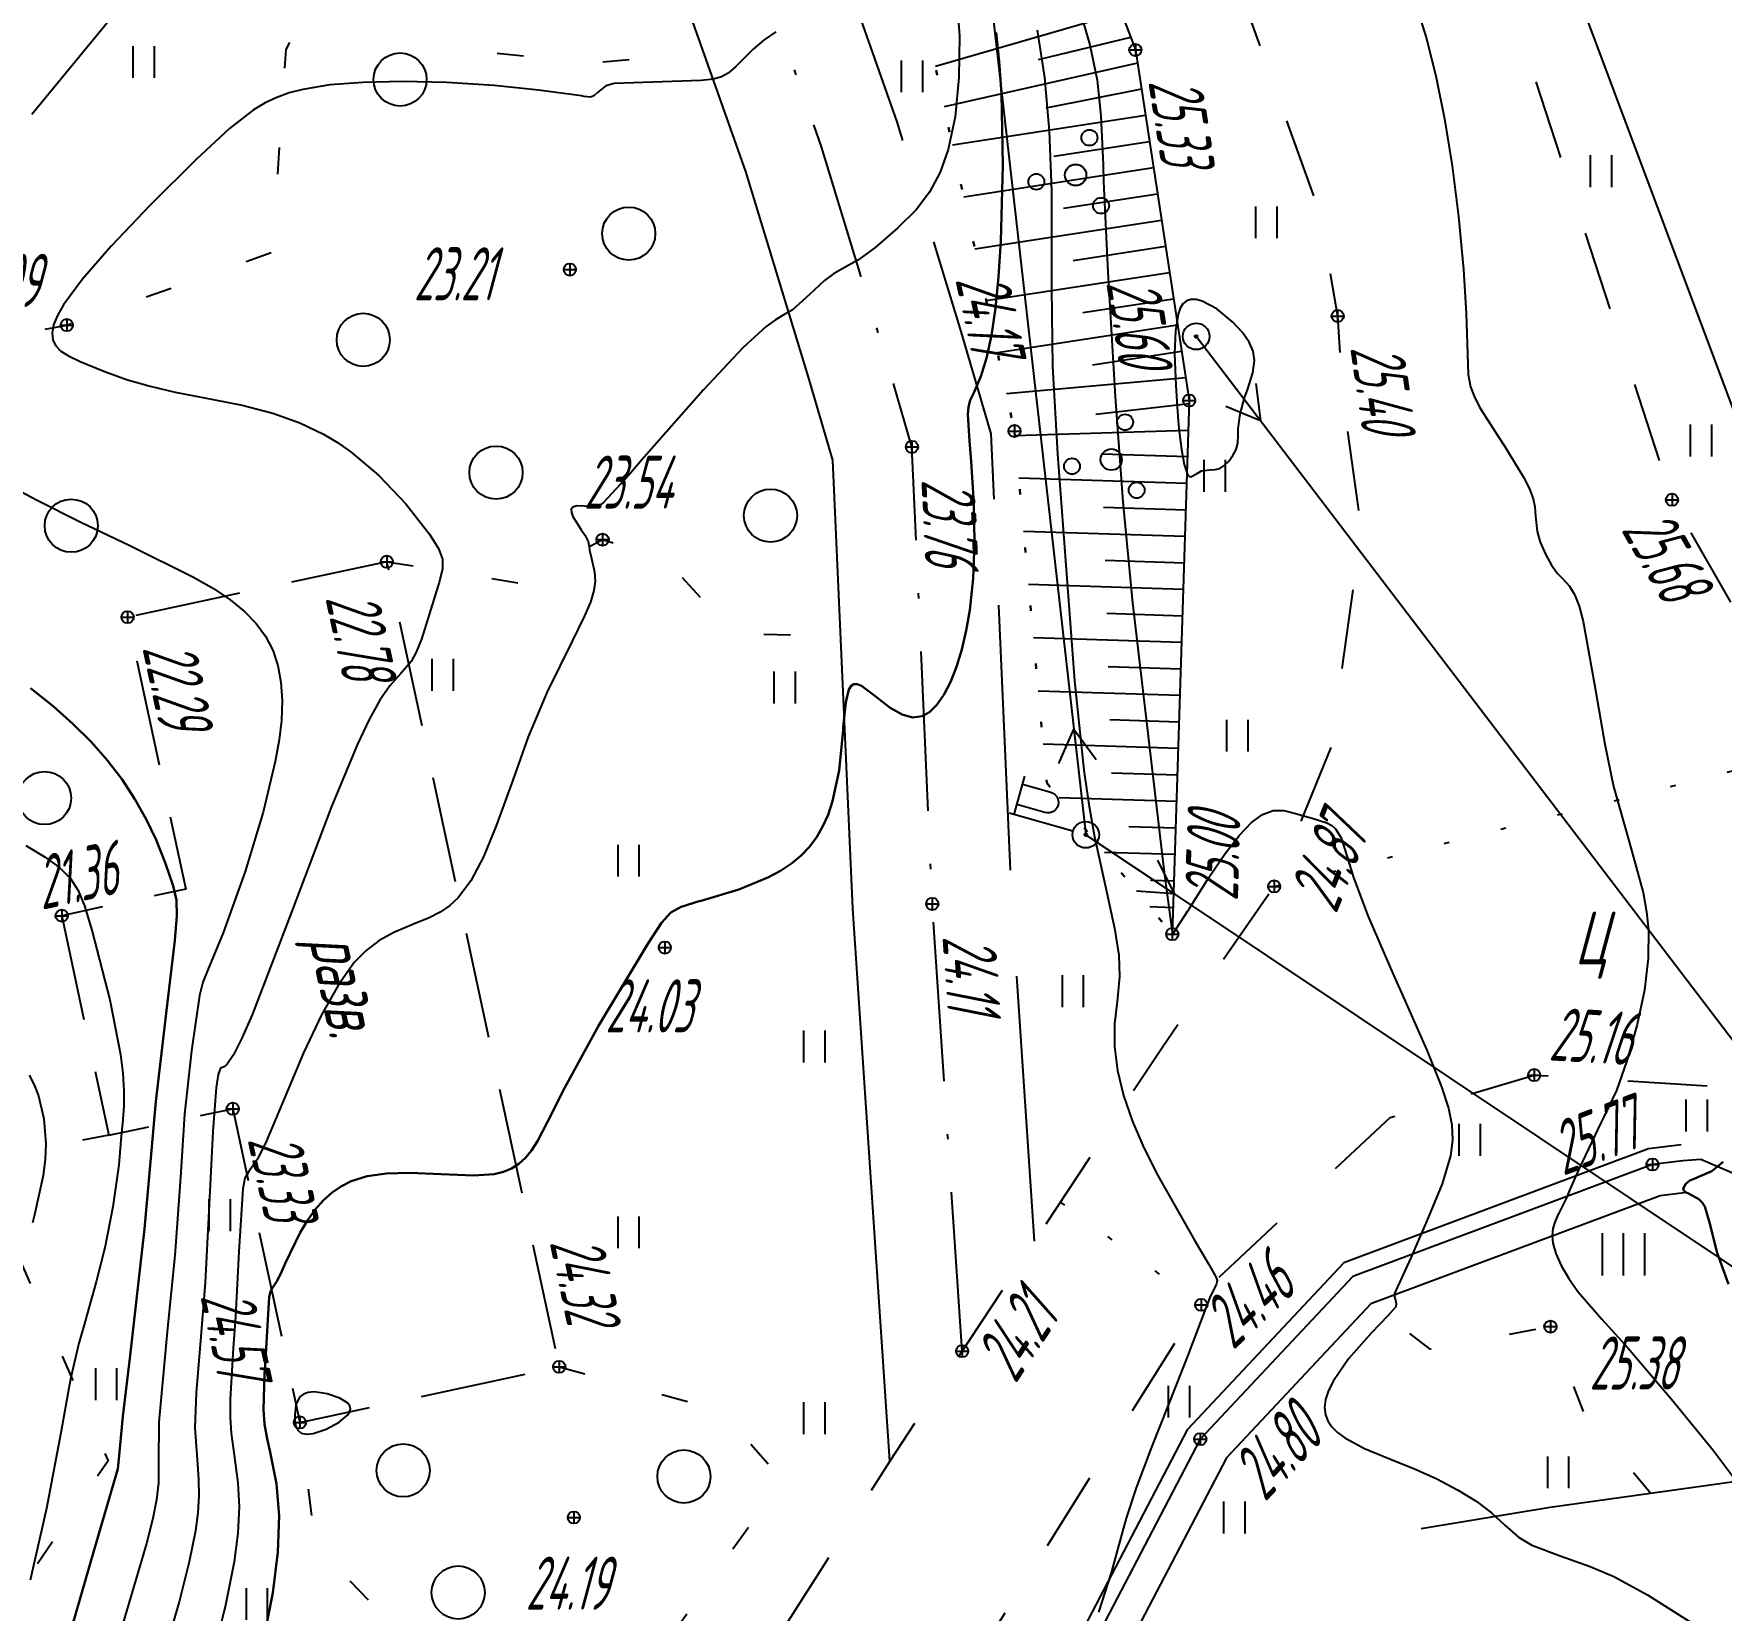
# Model space of a CAD drawing. Extents: x 1233805 to 1234355, y 654698 to 655114.
# Drawn here: x 1234216.06 to 1234247.84, y 654928.25 to 654957.94 of the extents above; entities that cross this region are included whole.
import ezdxf

# ---------------------------------------------------------------- set-up
doc = ezdxf.new("R2010")
doc.units = 0
for name, pattern in [('ИИDash_05_15', [2, 0.5, -1.5]), ('ИИDash_15_15', [3, 1.5, -1.5]), ('ИИDash_20_10', [3, 2, -1]), ('ИИDash_50_20', [7, 5, -2]), ('ИИDashDot_30_20', [5, 3, -1, 0, -1]), ('ИИDot', [1, 0, -1])]:
    doc.linetypes.add(name, pattern=pattern)
for name, color, linetype, lineweight in [('ИИ_ГОРИЗОНТАЛИ_ОСН', 32, 'Continuous', 25), ('ИИ_ГОРИЗОНТАЛИ_УТОЛЩ', 32, 'Continuous', 30), ('ИИ_ДОРОГИ_АД', 7, 'Continuous', 25), ('ИИ_ДОРОГИ_АД_ОСИ', 7, 'Continuous', 25), ('ИИ_ЛЭП_НН', 250, 'Continuous', 25), ('ИИ_ОГРАДЫ', 7, 'Continuous', 25), ('ИИ_ОТКОС', 7, 'Continuous', 25), ('ИИ_ОТМЕТКИ', 7, 'Continuous', 25), ('ИИ_СООРУЖЕНИЕ', 7, 'Continuous', 25), ('ИИ_СТРОЕНИЕ', 7, 'Continuous', 25), ('ИИ_УГОДЬЯ', 7, 'Continuous', 25)]:
    doc.layers.add(name, color=color, linetype=linetype, lineweight=lineweight)
doc.styles.add('VNIPISIMPLEXCUR', font='simplex.shx', dxfattribs={"width": 0.8, "oblique": 15})
doc.styles.add('ГОСТ 2.304 КУРСИВ', font='cs_gost2304.shx', dxfattribs={"oblique": 15})
doc.linetypes.add('ИИ052801П', pattern='A,2,[39,3dservice.shx,S=0.8,R=0,X=0,Y=0],2', length=4)
doc.linetypes.add('ИИ054741_6', pattern='A,2,-0.5,[35,3dservice.shx,S=1,R=0,X=0,Y=0],-0.5,2', length=5)
doc.linetypes.add('ИИ054751', pattern='A,2.5,[1,3dservice.shx,S=0.8,R=0,X=0,Y=0],2.5', length=5)

# ---------------------------------------------------------------- blocks, each defined once
blk = doc.blocks.new('ИИ05401')
at = {"color": 0, "linetype": 'Continuous', "lineweight": 25}
for points in [[(-0.4, 1.2), (-0.4, 0)], [(0.4, 1.2), (0.4, 0)]]:
    blk.add_lwpolyline(points, dxfattribs=at)
blk = doc.blocks.new('ИИ05368')
at = {"color": 0, "linetype": 'Continuous'}
blk.add_circle((0, 0), 1, dxfattribs=at)
blk = doc.blocks.new('ИИ05394')
at = {"color": 0, "linetype": 'Continuous', "lineweight": 25}
for centre, radius in [((0.52, 1.407), 0.3), ((-1.479, -0.253), 0.3), ((0, 0), 0.4), ((0.958, -1.154), 0.3)]:
    blk.add_circle(centre, radius, dxfattribs=at)
blk = doc.blocks.new('ии05402')
at = {"color": 0, "linetype": 'Continuous', "lineweight": 25}
for points in [[(-0.8, 0), (-0.8, 1.6)], [(0, 0), (0, 1.6)], [(0.8, 0), (0.8, 1.6)]]:
    blk.add_lwpolyline(points, dxfattribs=at)
blk = doc.blocks.new('ИИ0511015')
at = {"linetype": 'Continuous', "lineweight": 25}
blk.add_hatch(color=0, dxfattribs=at).paths.add_polyline_path([(-0.05, 0, 1), (0.05, 0, 1)])
at = {"color": 0, "linetype": 'Continuous', "lineweight": 25, "flags": 128}
for points in [[(0, 0.5), (0, 3)], [(0, 2.806), (1.5, 2.806)], [(1.184, 2.806), (1.184, 1.706), (1.174, 1.617), (1.144, 1.532), (1.096, 1.456), (1.033, 1.393), (0.957, 1.345), (0.873, 1.316), (0.784, 1.306), (0.695, 1.316), (0.61, 1.345), (0.534, 1.393), (0.471, 1.456), (0.423, 1.532), (0.394, 1.617), (0.384, 1.706), (0.384, 2.806)]]:
    blk.add_lwpolyline(points, dxfattribs=at)
at = {"color": 0, "linetype": 'Continuous', "lineweight": 25}
for radius in [0.5, 0.05]:
    blk.add_circle((0, 0), radius, dxfattribs=at)
blk = doc.blocks.new('ИИ051144')
at = {"color": 0, "linetype": 'Continuous', "lineweight": 25, "flags": 128}
for points in [[(2.775, 0.707), (4, 0), (2.775, -0.707)], [(4, 0), (0, 0)]]:
    blk.add_lwpolyline(points, dxfattribs=at)
blk = doc.blocks.new('ИИ051081')
at = {"linetype": 'Continuous', "lineweight": 25}
blk.add_hatch(color=0, dxfattribs=at).paths.add_polyline_path([(-0.05, 0, 1), (0.05, 0, 1)])
at = {"color": 0, "linetype": 'Continuous', "lineweight": 25}
for radius in [0.5, 0.05]:
    blk.add_circle((0, 0), radius, dxfattribs=at)
blk = doc.blocks.new('PICKET')
at = {"color": 0, "linetype": 'Continuous', "lineweight": 25}
for p, q in [((-0.23, 0), (0.23, 0)), ((0, 0.23), (0, -0.23))]:
    blk.add_line(p, q, dxfattribs=at)
blk.add_circle((0, 0), 0.23, dxfattribs=at)
at = {"color": 0, "linetype": 'Continuous', "style": 'VNIPISIMPLEXCUR', "oblique": 15, "width": 0.8}
blk.add_attdef('OTMETKA', (1.25, 0.3), '', height=2, dxfattribs=at)
at = {"color": 8, "linetype": 'Continuous', "style": 'VNIPISIMPLEXCUR', "oblique": 15, "width": 0.8, "flags": 1}
blk.add_attdef('NOMER', (1.25, -2.7), '', height=2, dxfattribs=at)

msp = doc.modelspace()

# ---------------------------------------------------------------- linework, layer by layer
at = {"layer": 'ИИ_ГОРИЗОНТАЛИ_ОСН', "flags": 128}
for points, elevation in [([(1234233.439, 654958.643), (1234233.492, 654957.905), (1234233.482, 654957.115), (1234233.411, 654956.379), (1234233.284, 654955.761), (1234233.133, 654955.334), (1234232.93, 654954.957), (1234232.677, 654954.624), (1234232.334, 654954.285), (1234231.901, 654953.91), (1234231.578, 654953.677), (1234231.355, 654953.551), (1234231.123, 654953.419), (1234230.953, 654953.297), (1234230.67, 654953.032), (1234230.342, 654952.737), (1234230.206, 654952.658), (1234230.027, 654952.555), (1234229.852, 654952.428), (1234229.413, 654952.026), (1234228.676, 654951.236), (1234227.515, 654949.915), (1234227.265, 654949.627), (1234226.785, 654949.105), (1234226.686, 654949.041), (1234226.586, 654949.036), (1234226.566, 654949.039), (1234226.289, 654949.05), (1234226.215, 654949.027), (1234226.183, 654948.983), (1234226.186, 654948.928), (1234226.216, 654948.852), (1234226.366, 654948.613), (1234226.446, 654948.493), (1234226.502, 654948.38), (1234226.52, 654948.276), (1234226.526, 654948.214), (1234226.562, 654948.06), (1234226.62, 654947.805), (1234226.633, 654947.633), (1234226.609, 654947.455), (1234226.544, 654947.239), (1234226.434, 654946.978), (1234226.198, 654946.504), (1234225.73, 654945.549), (1234225.373, 654944.698), (1234225.082, 654943.886), (1234224.772, 654943.022), (1234224.529, 654942.441), (1234224.291, 654941.991), (1234224.052, 654941.668), (1234223.895, 654941.521), (1234223.714, 654941.396), (1234223.506, 654941.29), (1234223.21, 654941.17), (1234222.84, 654941.018), (1234222.567, 654940.867), (1234222.32, 654940.679), (1234222.097, 654940.448), (1234221.799, 654940.031), (1234221.481, 654939.463), (1234221.143, 654938.748), (1234220.728, 654937.763), (1234220.445, 654937.09), (1234220.272, 654936.748), (1234220.113, 654936.514), (1234220.034, 654936.387), (1234219.997, 654936.187), (1234219.925, 654935.005), (1234219.859, 654933.776), (1234219.816, 654933.189), (1234219.757, 654932.219), (1234219.757, 654931.88), (1234219.776, 654931.583), (1234219.834, 654931.171), (1234219.905, 654930.653), (1234219.927, 654930.199), (1234219.904, 654929.704), (1234219.834, 654929.161), (1234219.671, 654928.344), (1234219.412, 654927.307)], 23.5), ([(1234235.74, 654958.444), (1234235.95, 654957.736), (1234236.086, 654957.068), (1234236.16, 654956.396), (1234236.2, 654955.476), (1234236.209, 654955.161), (1234236.287, 654953.449), (1234236.428, 654951.106), (1234236.572, 654949.123), (1234236.755, 654947.227), (1234237.349, 654942.145), (1234237.505, 654940.975), (1234237.798, 654941.426), (1234237.82, 654941.462), (1234238.192, 654942.054), (1234238.498, 654942.502), (1234238.767, 654942.849), (1234238.995, 654943.089), (1234239.2, 654943.238), (1234239.401, 654943.311), (1234239.601, 654943.315), (1234239.851, 654943.248), (1234239.928, 654943.223), (1234240.134, 654943.167), (1234240.416, 654943.081), (1234240.506, 654943.031), (1234240.577, 654942.97), (1234240.681, 654942.795), (1234240.79, 654942.457), (1234240.914, 654942.05), (1234241.194, 654941.318), (1234241.676, 654940.2), (1234241.812, 654939.894), (1234242.294, 654938.797), (1234242.572, 654938.106), (1234242.704, 654937.708), (1234242.77, 654937.394), (1234242.782, 654937.107), (1234242.741, 654936.808), (1234242.583, 654936.284), (1234242.297, 654935.586), (1234242.296, 654935.583), (1234242.135, 654935.211), (1234242.128, 654935.194), (1234241.997, 654934.887), (1234241.75, 654934.355), (1234241.744, 654934.344), (1234241.69, 654934.218), (1234241.688, 654934.153), (1234241.699, 654934.117), (1234241.72, 654934.03), (1234241.714, 654933.966), (1234241.565, 654933.793), (1234241.256, 654933.478), (1234240.822, 654932.988), (1234240.538, 654932.574), (1234240.447, 654932.39), (1234240.391, 654932.221), (1234240.37, 654932.068), (1234240.385, 654931.931), (1234240.429, 654931.817), (1234240.505, 654931.708), (1234240.612, 654931.601), (1234240.751, 654931.497), (1234241.124, 654931.296), (1234241.719, 654931.051), (1234242.054, 654930.918), (1234242.484, 654930.726), (1234242.876, 654930.521), (1234243.224, 654930.306), (1234243.515, 654930.088), (1234243.768, 654929.853), (1234244.023, 654929.624), (1234244.271, 654929.475), (1234244.809, 654929.275), (1234245.373, 654929.077), (1234245.818, 654928.886), (1234246.451, 654928.543), (1234247.294, 654928.01)], 25), ([(1234242.08, 654958.512), (1234242.281, 654957.873), (1234242.464, 654957.149), (1234242.628, 654956.339), (1234242.771, 654955.452), (1234242.891, 654954.498), (1234242.985, 654953.503), (1234243.039, 654952.675), (1234243.063, 654951.913), (1234243.077, 654951.525), (1234243.12, 654951.293), (1234243.186, 654951.115), (1234243.289, 654950.911), (1234243.644, 654950.351), (1234243.766, 654950.167), (1234244.116, 654949.593), (1234244.228, 654949.368), (1234244.299, 654949.184), (1234244.333, 654949.032), (1234244.343, 654948.854), (1234244.372, 654948.569), (1234244.434, 654948.364), (1234244.53, 654948.14), (1234244.643, 654947.935), (1234244.759, 654947.775), (1234244.856, 654947.675), (1234244.985, 654947.535), (1234245.08, 654947.378), (1234245.165, 654947.161), (1234245.242, 654946.874), (1234245.455, 654945.688), (1234245.648, 654944.559), (1234245.814, 654943.766), (1234246.105, 654942.725), (1234246.368, 654941.77), (1234246.434, 654941.406), (1234246.469, 654941.065), (1234246.464, 654940.529), (1234246.394, 654939.932), (1234246.26, 654939.282), (1234246.066, 654938.597), (1234245.866, 654938.041), (1234245.632, 654937.545), (1234245.581, 654937.445), (1234245.162, 654936.558), (1234244.991, 654936.175), (1234244.965, 654936.112), (1234244.925, 654936.019), (1234244.791, 654935.743), (1234244.785, 654935.733), (1234244.712, 654935.578), (1234244.671, 654935.443), (1234244.658, 654935.304), (1234244.671, 654935.162), (1234244.728, 654934.967), (1234244.829, 654934.743), (1234244.97, 654934.5), (1234245.14, 654934.255), (1234245.592, 654933.733), (1234246.08, 654933.191), (1234246.904, 654932.226), (1234247.689, 654931.266), (1234248.064, 654930.765)], 25.5), ([(1234217.569, 654958.3), (1234216.024, 654956.419)], 22.5), ([(1234230.034, 654957.978), (1234229.816, 654957.828), (1234229.607, 654957.652), (1234229.375, 654957.421), (1234229.281, 654957.324), (1234229.141, 654957.201), (1234229.013, 654957.129), (1234228.86, 654957.086), (1234228.632, 654957.06), (1234227.358, 654957.016), (1234227.357, 654957.016), (1234226.989, 654957.003), (1234226.837, 654956.96), (1234226.678, 654956.834), (1234226.609, 654956.773), (1234226.544, 654956.747), (1234226.427, 654956.761), (1234226.377, 654956.77), (1234225.565, 654956.882), (1234224.734, 654956.968), (1234223.843, 654957.021), (1234222.997, 654957.041), (1234222.262, 654957.026), (1234221.638, 654956.977), (1234221.127, 654956.894), (1234220.871, 654956.827), (1234220.637, 654956.743), (1234220.416, 654956.638), (1234220.199, 654956.509), (1234219.745, 654956.16), (1234219.117, 654955.576), (1234218.246, 654954.71), (1234217.521, 654953.944), (1234216.977, 654953.317), (1234216.622, 654952.836), (1234216.507, 654952.633), (1234216.435, 654952.457), (1234216.407, 654952.305), (1234216.421, 654952.173), (1234216.475, 654952.063), (1234216.571, 654951.966), (1234216.712, 654951.876), (1234216.932, 654951.771), (1234217.38, 654951.584), (1234217.807, 654951.432), (1234218.253, 654951.302), (1234218.723, 654951.192), (1234219.215, 654951.097), (1234219.985, 654950.944), (1234220.561, 654950.795), (1234221.071, 654950.615), (1234221.519, 654950.401), (1234221.778, 654950.245), (1234222.038, 654950.062), (1234222.558, 654949.623), (1234223.068, 654949.09), (1234223.514, 654948.518), (1234223.682, 654948.246), (1234223.757, 654948.044), (1234223.76, 654947.866), (1234223.693, 654947.608), (1234223.67, 654947.534), (1234223.597, 654947.288), (1234223.363, 654946.542), (1234223.263, 654946.296), (1234223.167, 654946.117), (1234222.976, 654945.891), (1234222.767, 654945.661), (1234222.578, 654945.389), (1234222.375, 654945.025), (1234222.155, 654944.565), (1234221.667, 654943.387), (1234220.912, 654941.4), (1234220.171, 654939.467), (1234219.979, 654939.024), (1234219.823, 654938.713), (1234219.703, 654938.534), (1234219.656, 654938.492), (1234219.61, 654938.475), (1234219.577, 654938.458), (1234219.535, 654938.339), (1234219.496, 654938.094), (1234219.43, 654937.27), (1234219.391, 654936.387), (1234219.289, 654934.425), (1234219.204, 654933.409), (1234219.118, 654932.347), (1234219.097, 654931.688), (1234219.135, 654931.091), (1234219.164, 654930.71), (1234219.168, 654930.404), (1234219.149, 654930.086), (1234219.104, 654929.746), (1234218.986, 654929.16), (1234218.797, 654928.407), (1234218.125, 654926.112)], 23), ([(1234234.96, 654958.012), (1234235.097, 654957.117), (1234235.185, 654956.106), (1234235.226, 654954.98), (1234235.227, 654953.539), (1234235.225, 654953.146), (1234235.245, 654951.676), (1234235.341, 654950.027), (1234235.663, 654945.758), (1234235.836, 654944.071), (1234235.929, 654943.424), (1234236.038, 654942.818), (1234236.239, 654941.904), (1234236.416, 654941.095), (1234236.496, 654940.591), (1234236.511, 654940.177), (1234236.462, 654939.717), (1234236.413, 654939.298), (1234236.415, 654938.866), (1234236.473, 654938.413), (1234236.586, 654937.943), (1234236.753, 654937.457), (1234236.95, 654937.003), (1234237.208, 654936.482), (1234237.925, 654935.21), (1234238.183, 654934.775), (1234238.325, 654934.531), (1234238.35, 654934.46), (1234238.336, 654934.4), (1234238.314, 654934.36), (1234238.208, 654934.139), (1234238.136, 654933.945), (1234237.803, 654933.066), (1234237.567, 654932.476), (1234237.108, 654931.32), (1234236.821, 654930.555), (1234236.634, 654929.984), (1234236.463, 654929.37), (1234236.35, 654928.956), (1234236.111, 654928.215)], 24.5), ([(1234215.426, 654949.53), (1234216.123, 654949.159), (1234216.937, 654948.751), (1234217.87, 654948.302), (1234219.066, 654947.709), (1234219.443, 654947.492), (1234219.759, 654947.279), (1234220.032, 654947.058), (1234220.251, 654946.833), (1234220.426, 654946.593), (1234220.56, 654946.333), (1234220.657, 654946.046), (1234220.716, 654945.731), (1234220.738, 654945.384), (1234220.723, 654945.005), (1234220.68, 654944.642), (1234220.609, 654944.233), (1234220.381, 654943.282), (1234220.041, 654942.166), (1234219.628, 654941.006), (1234219.337, 654940.31), (1234219.242, 654940.079), (1234219.184, 654939.83), (1234219.029, 654938.786), (1234218.901, 654937.591), (1234218.821, 654936.41), (1234218.718, 654934.929), (1234218.582, 654933.562), (1234218.419, 654931.794), (1234218.409, 654931.031), (1234218.409, 654930.65), (1234218.374, 654930.33), (1234218.302, 654929.979), (1234218.181, 654929.51), (1234217.692, 654927.848)], 22.5), ([(1234215.91, 654942.651), (1234216.277, 654942.432), (1234216.551, 654942.231), (1234216.75, 654942.031), (1234216.896, 654941.807), (1234217.017, 654941.518), (1234217.156, 654941.061), (1234217.493, 654939.745), (1234217.696, 654938.716), (1234217.739, 654938.367), (1234217.759, 654938.042), (1234217.756, 654937.742), (1234217.731, 654937.419), (1234217.726, 654937.373), (1234217.703, 654937.101), (1234217.661, 654936.637), (1234217.55, 654935.846), (1234217.397, 654935.074), (1234217.236, 654934.434), (1234216.997, 654933.581), (1234216.911, 654933.28), (1234216.757, 654932.637), (1234216.751, 654932.602), (1234216.721, 654932.436), (1234216.582, 654931.662), (1234216.569, 654931.589), (1234216.301, 654930.168), (1234215.994, 654928.818)], 21.5), ([(1234215.975, 654938.33), (1234216.069, 654938.143), (1234216.147, 654937.942), (1234216.253, 654937.505), (1234216.289, 654937.036), (1234216.276, 654936.746), (1234216.238, 654936.438), (1234216.075, 654935.696), (1234216.038, 654935.547)], 21)]:
    msp.add_lwpolyline(points, dxfattribs=dict(at, elevation=elevation))
for points, elevation in [([(1234237.789, 654949.644), (1234237.82, 654949.609), (1234237.855, 654949.599), (1234237.959, 654949.654), (1234238.05, 654949.71), (1234238.203, 654949.728), (1234238.313, 654949.732), (1234238.395, 654949.756), (1234238.48, 654949.81), (1234238.567, 654949.894), (1234238.646, 654950.001), (1234238.704, 654950.11), (1234238.736, 654950.228), (1234238.743, 654950.381), (1234238.745, 654950.498), (1234238.782, 654950.779), (1234238.864, 654951.083), (1234238.917, 654951.234), (1234239.019, 654951.554), (1234239.048, 654951.785), (1234239.023, 654951.962), (1234238.95, 654952.136), (1234238.826, 654952.315), (1234238.645, 654952.507), (1234238.339, 654952.758), (1234238.067, 654952.906), (1234237.953, 654952.936), (1234237.854, 654952.938), (1234237.77, 654952.91), (1234237.703, 654952.854), (1234237.653, 654952.772), (1234237.612, 654952.66), (1234237.56, 654952.345), (1234237.547, 654951.912), (1234237.571, 654951.315), (1234237.595, 654950.92), (1234237.616, 654950.646), (1234237.641, 654950.398), (1234237.678, 654950.109), (1234237.727, 654949.831), (1234237.789, 654949.644)], 25.5), ([(1234220.994, 654932.106), (1234220.983, 654931.989), (1234220.979, 654931.939), (1234220.978, 654931.935), (1234220.975, 654931.829), (1234220.991, 654931.733), (1234221.032, 654931.641), (1234221.098, 654931.586), (1234221.194, 654931.565), (1234221.32, 654931.578), (1234221.568, 654931.661), (1234221.811, 654931.791), (1234221.968, 654931.923), (1234222.009, 654931.984), (1234222.023, 654932.041), (1234222.011, 654932.095), (1234221.973, 654932.148), (1234221.823, 654932.247), (1234221.586, 654932.329), (1234221.341, 654932.363), (1234221.228, 654932.354), (1234221.138, 654932.322), (1234221.073, 654932.268), (1234221.028, 654932.188), (1234221.025, 654932.183), (1234221.007, 654932.145), (1234221.005, 654932.14), (1234220.999, 654932.127), (1234220.994, 654932.106)], 24.5)]:
    msp.add_lwpolyline(points, close=True, dxfattribs=dict(at, elevation=elevation))
at = {"layer": 'ИИ_ГОРИЗОНТАЛИ_УТОЛЩ', "flags": 128}
for points, elevation in [([(1234234.187, 654957.963), (1234234.243, 654957.417), (1234234.283, 654956.813), (1234234.313, 654955.468), (1234234.273, 654954.033), (1234234.228, 654953.361), (1234234.17, 654952.773), (1234234.095, 654952.261), (1234234.005, 654951.833), (1234233.899, 654951.489), (1234233.763, 654951.182), (1234233.697, 654951.038), (1234233.662, 654950.912), (1234233.649, 654950.768), (1234233.682, 654950.276), (1234233.717, 654949.886), (1234233.765, 654949.096), (1234233.776, 654948.358), (1234233.75, 654947.685), (1234233.687, 654947.083), (1234233.622, 654946.705), (1234233.538, 654946.348), (1234233.438, 654946.02), (1234233.324, 654945.732), (1234233.2, 654945.49), (1234233.068, 654945.3), (1234232.931, 654945.165), (1234232.791, 654945.087), (1234232.613, 654945.066), (1234232.413, 654945.119), (1234232.19, 654945.246), (1234231.901, 654945.47), (1234231.649, 654945.659), (1234231.569, 654945.692), (1234231.505, 654945.692), (1234231.453, 654945.66), (1234231.411, 654945.594), (1234231.353, 654945.354), (1234231.307, 654944.883), (1234231.303, 654944.824), (1234231.226, 654944.064), (1234231.104, 654943.487), (1234231.019, 654943.234), (1234230.918, 654943.006), (1234230.8, 654942.803), (1234230.666, 654942.624), (1234230.513, 654942.466), (1234230.332, 654942.317), (1234230.123, 654942.179), (1234229.886, 654942.05), (1234229.338, 654941.823), (1234228.631, 654941.614), (1234228.594, 654941.605), (1234228.252, 654941.501), (1234228.059, 654941.389), (1234227.884, 654941.196), (1234227.626, 654940.804), (1234226.697, 654939.259), (1234226.017, 654938.015), (1234225.829, 654937.633), (1234225.547, 654937.083), (1234225.435, 654936.91), (1234225.322, 654936.773), (1234225.197, 654936.659), (1234225.06, 654936.571), (1234224.906, 654936.507), (1234224.731, 654936.465), (1234224.348, 654936.438), (1234223.735, 654936.461), (1234223.135, 654936.486), (1234222.706, 654936.475), (1234222.341, 654936.424), (1234222.039, 654936.331), (1234221.856, 654936.239), (1234221.681, 654936.119), (1234221.516, 654935.971), (1234221.359, 654935.795), (1234221.213, 654935.594), (1234221.075, 654935.364), (1234220.797, 654934.78), (1234220.735, 654934.637), (1234220.643, 654934.453), (1234220.558, 654934.325), (1234220.516, 654934.255), (1234220.496, 654934.147), (1234220.455, 654933.506), (1234220.419, 654932.858), (1234220.408, 654932.704), (1234220.384, 654932.03), (1234220.407, 654931.755), (1234220.454, 654931.477), (1234220.506, 654931.258), (1234220.634, 654930.634), (1234220.683, 654930.03), (1234220.66, 654929.345), (1234220.564, 654928.576), (1234220.356, 654927.529)], 24), ([(1234216, 654945.618), (1234216.427, 654945.278), (1234216.799, 654944.946), (1234217.139, 654944.605), (1234217.447, 654944.255), (1234217.724, 654943.894), (1234217.966, 654943.528), (1234218.178, 654943.151), (1234218.363, 654942.762), (1234218.542, 654942.312), (1234218.688, 654941.896), (1234218.747, 654941.623), (1234218.756, 654941.326), (1234218.717, 654940.864), (1234218.562, 654939.549), (1234218.36, 654937.835), (1234218.259, 654936.695), (1234218.148, 654935.434), (1234217.875, 654933.048), (1234217.74, 654931.9), (1234217.655, 654931.032), (1234217.644, 654930.915), (1234217.201, 654929.389), (1234217.201, 654929.389), (1234216.697, 654927.65)], 22), ([(1234247.878, 654936.698), (1234247.666, 654936.523), (1234247.401, 654936.405), (1234247.378, 654936.397), (1234247.248, 654936.343), (1234247.173, 654936.284), (1234247.124, 654936.191), (1234247.134, 654936.154), (1234247.167, 654936.124), (1234247.24, 654936.091), (1234247.422, 654935.994), (1234247.485, 654935.932), (1234247.532, 654935.856), (1234247.617, 654935.556), (1234247.766, 654934.985), (1234247.977, 654934.39)], 26)]:
    msp.add_lwpolyline(points, dxfattribs=dict(at, elevation=elevation))
at = {"layer": 'ИИ_ДОРОГИ_АД', "linetype": 'ИИDash_15_15', "flags": 128}
for points in [[(1234213.689, 655099.962), (1234213.921, 655098.753), (1234214.756, 655094.348), (1234215.671, 655090.473), (1234216.569, 655087.125), (1234217.353, 655084.304), (1234217.716, 655082.581), (1234218.19, 655080.016), (1234218.633, 655076.29), (1234218.842, 655072.548), (1234219.103, 655068.474), (1234219.54, 655064.69), (1234219.834, 655061.188), (1234220.106, 655058.8), (1234221.076, 655053.356), (1234221.621, 655046.565), (1234222.197, 655041.188), (1234222.989, 655033.473), (1234223.714, 655026.596), (1234224.004, 655024.428), (1234224.49, 655020.575), (1234225.872, 655015.393), (1234227.486, 655007.795), (1234229.28, 654999.274), (1234233.77, 654983.899), (1234235.28, 654979.948), (1234242.599, 654962.411), (1234246.914, 654949.166), (1234249.599, 654944.45), (1234253.621, 654941.616), (1234256.584, 654938.131), (1234261.761, 654932.995), (1234264.242, 654931.245), (1234280.624, 654913.48), (1234302.793, 654889.213), (1234306.3, 654883.673), (1234310.274, 654879.467)], [(1234210.896, 655099.704), (1234210.914, 655099.587), (1234211.857, 655094.925), (1234213.032, 655090.734), (1234213.995, 655085.146), (1234214.529, 655083.278), (1234215.019, 655081.231), (1234215.575, 655078.401), (1234215.746, 655074.018), (1234215.291, 655071.001), (1234215.518, 655068.326), (1234215.715, 655066.593), (1234216.768, 655063.058), (1234217.122, 655058.566), (1234217.856, 655053.637), (1234218.648, 655049.2), (1234219.221, 655044.033), (1234220.37, 655033.539), (1234221.423, 655024.842), (1234221.737, 655022.44), (1234222.046, 655020.301), (1234222.825, 655016.357), (1234223.484, 655012.932), (1234224.068, 655010.46), (1234224.8, 655007.415), (1234225.332, 655004.791), (1234226.407, 654999.78), (1234228.29, 654992.298), (1234229.926, 654984.305), (1234232.213, 654977.348), (1234233.445, 654974.512), (1234234.765, 654970.949), (1234236.389, 654965.414), (1234240.278, 654954.562), (1234240.617, 654952.626), (1234240.706, 654951.123), (1234241.016, 654948.936), (1234240.989, 654948.091), (1234240.491, 654944.51), (1234239.422, 654941.883), (1234237.311, 654938.846), (1234232.181, 654931.059), (1234228.203, 654924.776), (1234225.401, 654918.658), (1234222.581, 654911.855), (1234220.955, 654905.826), (1234220.712, 654902.905), (1234220.863, 654901.437)], [(1234227.501, 654902.153), (1234224.602, 654901.685), (1234225.378, 654907.925), (1234227.377, 654914.463), (1234231.841, 654924.21), (1234238.254, 654934.402), (1234241.604, 654937.528), (1234244.319, 654938.33), (1234248.18, 654938.091), (1234251.947, 654936.636), (1234254.928, 654934.611), (1234262.621, 654928.458), (1234272.736, 654917.242), (1234283.81, 654906.203), (1234297.287, 654888.691), (1234305.246, 654869.004), (1234307.563, 654864.702), (1234310.214, 654860.095)]]:
    msp.add_lwpolyline(points, dxfattribs=at)
at = {"layer": 'ИИ_ДОРОГИ_АД', "flags": 128}
msp.add_lwpolyline([(1234232.181, 654931.059), (1234231.485, 654941.469), (1234231.11, 654949.912), (1234230.652, 654951.474), (1234229.474, 654955.346), (1234226.561, 654963.578), (1234225.266, 654966.668), (1234223.067, 654971.575), (1234219.932, 654978.035), (1234216.64, 654985.051), (1234213.606, 654993.282), (1234209.939, 655004.539), (1234207.31, 655010.19), (1234205.734, 655015.792), (1234208.622, 655016.604)], dxfattribs=at)
at = {"layer": 'ИИ_ДОРОГИ_АД', "linetype": 'ИИDash_50_20', "flags": 128}
msp.add_lwpolyline([(1234234.91, 654935.201), (1234234.481, 654941.636), (1234234.091, 654950.407), (1234233.527, 654952.332), (1234232.324, 654956.283), (1234229.361, 654964.659), (1234228.019, 654967.862), (1234225.786, 654972.844), (1234222.64, 654979.327), (1234219.411, 654986.209), (1234216.441, 654994.266), (1234212.736, 655005.64), (1234210.132, 655011.235), (1234208.622, 655016.604)], dxfattribs=at)
at = {"layer": 'ИИ_ДОРОГИ_АД', "linetype": 'ИИDot', "flags": 128}
for points in [[(1234239.422, 654941.883), (1234249.599, 654944.45)], [(1234235.394, 654935.936), (1234238.048, 654934.003)]]:
    msp.add_lwpolyline(points, dxfattribs=at)
at = {"layer": 'ИИ_ДОРОГИ_АД_ОСИ', "linetype": 'ИИDashDot_30_20', "flags": 128}
msp.add_lwpolyline([(1234233.545, 654933.129), (1234232.983, 654941.553), (1234232.6, 654950.16), (1234232.09, 654951.903), (1234230.899, 654955.814), (1234227.961, 654964.119), (1234226.643, 654967.265), (1234224.427, 654972.209), (1234221.286, 654978.681), (1234218.026, 654985.63), (1234215.023, 654993.774), (1234211.337, 655005.09), (1234208.721, 655010.713), (1234207.178, 655016.198)], dxfattribs=at)
at = {"layer": 'ИИ_ЛЭП_НН', "flags": 128}
for points in [[(1234213.717, 655063.816), (1234224.994, 655027.75), (1234230.474, 655001.937), (1234232.261, 654974.732), (1234235.873, 654942.857), (1234254.685, 654930.295), (1234274.578, 654914.045), (1234301.425, 654870.757), (1234315.062, 654850.276)], [(1234254.685, 654930.295), (1234237.953, 654952.242)]]:
    msp.add_lwpolyline(points, dxfattribs=at)
at = {"layer": 'ИИ_ОГРАДЫ'}
for points in [[(1234247.084, 654937.013), (1234246.474, 654936.938), (1234240.731, 654934.792), (1234237.783, 654931.647), (1234231.201, 654919.042), (1234226.542, 654909.514), (1234226.974, 654904.051)], [(1234247.193, 654936.12), (1234246.69, 654936.058), (1234241.243, 654934.022), (1234238.524, 654931.121), (1234232.004, 654918.636), (1234227.459, 654909.339), (1234227.871, 654904.122)]]:
    msp.add_lwpolyline(points, dxfattribs=at)
at = {"layer": 'ИИ_ОГРАДЫ', "linetype": 'ИИ054741_6'}
msp.add_lwpolyline([(1234247.12, 654936.715), (1234246.546, 654936.645), (1234240.902, 654934.535), (1234238.03, 654931.472), (1234231.469, 654918.907), (1234226.847, 654909.456), (1234227.273, 654904.074)], dxfattribs=at)
at = {"layer": 'ИИ_ОГРАДЫ', "linetype": 'ИИ054751', "flags": 128}
msp.add_lwpolyline([(1234268.782, 654915.265), (1234263.522, 654920.843), (1234251.602, 654934.359), (1234249.233, 654935.975), (1234247.455, 654936.737), (1234247.12, 654936.715)], dxfattribs=at)
at = {"layer": 'ИИ_ОТКОС'}
for p, q in [((1234236.54, 654958.337, 27.811), (1234233.041, 654957.326, 4.329)), ((1234236.718, 654957.87, 27.811), (1234234.979, 654957.449, 27.811)), ((1234236.845, 654957.39, 27.811), (1234233.206, 654956.566, 27.811)), ((1234236.921, 654956.896, 27.811), (1234235.119, 654956.542, 27.811)), ((1234236.997, 654956.402, 27.811), (1234233.362, 654955.844, 27.811)), ((1234237.072, 654955.908, 27.811), (1234235.27, 654955.632, 27.811)), ((1234237.148, 654955.415, 27.811), (1234233.574, 654954.866, 27.811)), ((1234237.224, 654954.921, 27.811), (1234235.452, 654954.649, 27.811)), ((1234237.3, 654954.427, 27.811), (1234233.787, 654953.887, 27.811)), ((1234237.376, 654953.933, 27.811), (1234235.634, 654953.666, 27.811)), ((1234237.452, 654953.439, 27.811), (1234233.999, 654952.909, 27.811)), ((1234237.527, 654952.946, 27.811), (1234235.816, 654952.683, 27.811)), ((1234237.603, 654952.452, 27.811), (1234234.211, 654951.931, 27.811)), ((1234237.679, 654951.958, 27.811), (1234235.998, 654951.7, 27.811)), ((1234237.755, 654951.464, 27.811), (1234234.379, 654951.159, 27.811)), ((1234237.819, 654950.97, 27.811), (1234236.065, 654950.772, 27.811)), ((1234237.803, 654950.47, 27.811), (1234234.538, 654950.369, 27.811)), ((1234237.788, 654949.971, 27.811), (1234236.177, 654950.022, 27.811)), ((1234237.772, 654949.472, 27.811), (1234234.611, 654949.572, 27.811)), ((1234237.756, 654948.972, 27.811), (1234236.207, 654949.021, 27.811)), ((1234237.74, 654948.473, 27.811), (1234234.703, 654948.569, 27.811)), ((1234237.724, 654947.974, 27.811), (1234236.237, 654948.021, 27.811)), ((1234237.709, 654947.474, 27.811), (1234234.795, 654947.567, 27.811)), ((1234237.693, 654946.975, 27.811), (1234236.267, 654947.02, 27.811)), ((1234237.677, 654946.476, 27.811), (1234234.887, 654946.564, 27.811)), ((1234237.661, 654945.976, 27.811), (1234236.297, 654946.019, 27.811)), ((1234237.645, 654945.477, 27.811), (1234234.979, 654945.561, 27.811)), ((1234237.629, 654944.978, 27.811), (1234236.327, 654945.019, 27.811)), ((1234237.614, 654944.478, 27.811), (1234235.07, 654944.559, 27.811)), ((1234237.598, 654943.979, 27.811), (1234236.357, 654944.018, 27.811)), ((1234237.582, 654943.48, 27.811), (1234235.371, 654943.55, 27.811)), ((1234237.566, 654942.98, 27.811), (1234236.682, 654943.008, 27.811)), ((1234237.55, 654942.481, 27.811), (1234236.224, 654942.523, 27.811)), ((1234237.535, 654941.982, 27.811), (1234237.092, 654941.996, 27.811)), ((1234237.519, 654941.482, 27.811), (1234237.077, 654941.496, 27.811))]:
    msp.add_line(p, q, dxfattribs=at)
at = {"layer": 'ИИ_ОТКОС', "color": 33, "linetype": 'ИИDot', "lineweight": 30, "elevation": 27.811}
msp.add_lwpolyline([(1234185.401, 655082.982), (1234182.301, 655079.762), (1234186.591, 655071.553), (1234193.331, 655062.216), (1234197.751, 655057.912), (1234204.014, 655052.314), (1234210.661, 655036.822), (1234214.823, 655019.73), (1234217.776, 655007.734), (1234220.307, 654990.13), (1234226.739, 654974.429), (1234232.589, 654959.408), (1234234.53, 654950.46), (1234235.137, 654943.831), (1234237.503, 654940.983)], dxfattribs=at)
at = {"layer": 'ИИ_ОТКОС', "elevation": 27.811}
msp.add_lwpolyline([(1234185.401, 655082.982), (1234189.912, 655078.709), (1234199.026, 655070.592), (1234207.165, 655064.71), (1234212.111, 655061.766), (1234215.481, 655053.057), (1234216.304, 655044.7), (1234218.796, 655037.366), (1234220.383, 655027.577), (1234223.132, 655011.38), (1234225.452, 654999.313), (1234227.298, 654988.425), (1234229.895, 654980.575), (1234233.85, 654965.39), (1234236.807, 654957.636), (1234237.821, 654951.033), (1234237.503, 654940.983)], dxfattribs=at)
at = {"layer": 'ИИ_СООРУЖЕНИЕ', "linetype": 'ИИ052801П', "flags": 128}
msp.add_lwpolyline([(1234242.19, 654929.79), (1234244.622, 654930.189), (1234248.399, 654930.717), (1234249.674, 654924.647), (1234252.715, 654923.431)], dxfattribs=at)
at = {"layer": 'ИИ_СТРОЕНИЕ'}
msp.add_lwpolyline([(1234239.148, 654974.678), (1234248.682, 654949.22), (1234254.58, 654951.428), (1234245.097, 654976.75)], close=True, dxfattribs=at)
at = {"layer": 'ИИ_СТРОЕНИЕ', "linetype": 'ИИDash_20_10', "flags": 128}
msp.add_lwpolyline([(1234216.587, 654941.332), (1234217.472, 654937.196), (1234219.808, 654937.696), (1234221.073, 654931.788), (1234225.957, 654932.834), (1234222.711, 654947.998), (1234217.827, 654946.953), (1234218.923, 654941.832), (1234216.587, 654941.332)], close=True, dxfattribs=at)
at = {"layer": 'ИИ_УГОДЬЯ', "linetype": 'ИИDash_05_15', "flags": 128}
for points in [[(1234200.29, 654937.766), (1234202.585, 654945.494), (1234208.527, 654950.934), (1234216.684, 654952.455), (1234220.561, 654953.83), (1234220.811, 654957.645), (1234221.749, 654959.396), (1234223.125, 654959.083), (1234224.751, 654957.582), (1234226.565, 654957.395), (1234228.685, 654957.574)], [(1234222.711, 654947.998), (1234225.205, 654947.598), (1234226.773, 654948.414), (1234227.965, 654948.037), (1234229.22, 654946.657), (1234231.258, 654946.586)], [(1234217.472, 654937.196), (1234215.494, 654936.815), (1234215.668, 654935.148), (1234217.46, 654931.063), (1234213.665, 654925.533), (1234212.296, 654909.695), (1234213.109, 654902.474), (1234206.626, 654900.319)], [(1234246.511, 654930.453), (1234245.275, 654931.921), (1234244.624, 654933.592), (1234242.359, 654933.167), (1234241.243, 654934.022)], [(1234225.957, 654932.834), (1234229.009, 654932.011), (1234230.157, 654930.705), (1234227.031, 654926.314), (1234224.657, 654926.037), (1234221.373, 654929.479), (1234221.073, 654931.788)]]:
    msp.add_lwpolyline(points, dxfattribs=at)

# ---------------------------------------------------------------- block references
at = {"layer": 'ИИ_ЛЭП_НН'}
for name, p, xscale, yscale, zscale, rotation in [('ИИ051144', (1234237.953, 654952.242), 0.4999999999999997, 0.4999999999999997, 0.4999999999999997, 307.3209274097679), ('ИИ051144', (1234235.873, 654942.857), 0.4999999999999997, 0.4999999999999997, 0.4999999999999997, 96.46363042306425), ('ИИ0511015', (1234235.873, 654942.857), 0.5, 0.5, 0.5, 74.22546592540688), ('ИИ051144', (1234235.873, 654942.857), 0.4999999999999997, 0.4999999999999997, 0.4999999999999997, 326.2664573059155)]:
    msp.add_blockref(name, p, dxfattribs=dict(at, xscale=xscale, yscale=yscale, zscale=zscale, rotation=rotation))
at = {"layer": 'ИИ_ЛЭП_НН', "xscale": 0.5, "yscale": 0.5, "zscale": 0.5}
msp.add_blockref('ИИ051081', (1234237.953, 654952.242), dxfattribs=at)
at = {"layer": 'ИИ_ОТМЕТКИ'}
ref = msp.add_blockref('PICKET', (1234236.807, 654957.636, 25.331), dxfattribs=dict(at, xscale=0.5, yscale=0.5, zscale=0.5))
ref.add_attrib('OTMETKA', '25.33', (1234237.05, 654957.041, 25.331), dxfattribs={"layer": '0', "color": 0, "linetype": 'Continuous', "height": 1, "rotation": 278.731, "style": 'ГОСТ 2.304 КУРСИВ', "oblique": 15, "width": 0.65})
ref = msp.add_blockref('PICKET', (1234226.157, 654953.5, 23.214), dxfattribs=dict(at, xscale=0.5, yscale=0.5, zscale=0.5))
ref.add_attrib('OTMETKA', '23.21', (1234223.22, 654952.92, 23.214), dxfattribs={"layer": '0', "color": 0, "linetype": 'Continuous', "height": 1, "style": 'ГОСТ 2.304 КУРСИВ', "oblique": 15, "width": 0.65})
ref = msp.add_blockref('PICKET', (1234216.684, 654952.455, 23.093), dxfattribs=dict(at, xscale=0.5, yscale=0.5, zscale=0.5))
ref.add_attrib('OTMETKA', '23.09', (1234214.534, 654952.797, 23.093), dxfattribs={"layer": '0', "color": 0, "linetype": 'Continuous', "height": 1, "style": 'ГОСТ 2.304 КУРСИВ', "oblique": 15, "width": 0.65})
ref = msp.add_blockref('PICKET', (1234234.53, 654950.46, 24.172), dxfattribs=dict(at, xscale=0.5, yscale=0.5, zscale=0.5))
ref.add_attrib('OTMETKA', '24.17', (1234233.414, 654953.313, 24.172), dxfattribs={"layer": '0', "color": 0, "linetype": 'Continuous', "height": 1, "rotation": 282.2401, "style": 'ГОСТ 2.304 КУРСИВ', "oblique": 15, "width": 0.65})
ref = msp.add_blockref('PICKET', (1234237.821, 654951.033, 25.595), dxfattribs=dict(at, xscale=0.5, yscale=0.5, zscale=0.5))
ref.add_attrib('OTMETKA', '25.60', (1234236.258, 654953.25, 25.595), dxfattribs={"layer": '0', "color": 0, "linetype": 'Continuous', "height": 1, "rotation": 278.731, "style": 'ГОСТ 2.304 КУРСИВ', "oblique": 15, "width": 0.65})
ref = msp.add_blockref('PICKET', (1234240.617, 654952.626, 25.397), dxfattribs=dict(at, xscale=0.5, yscale=0.5, zscale=0.5))
ref.add_attrib('OTMETKA', '25.40', (1234240.853, 654952.028, 25.397), dxfattribs={"layer": '0', "color": 0, "linetype": 'Continuous', "height": 1, "rotation": 278.0628, "style": 'ГОСТ 2.304 КУРСИВ', "oblique": 15, "width": 0.65})
ref = msp.add_blockref('PICKET', (1234232.6, 654950.16, 23.764), dxfattribs=dict(at, xscale=0.5, yscale=0.5, zscale=0.5))
ref.add_attrib('OTMETKA', '23.76', (1234232.778, 654949.542, 23.764), dxfattribs={"layer": '0', "color": 0, "linetype": 'Continuous', "height": 1, "rotation": 272.5473, "style": 'ГОСТ 2.304 КУРСИВ', "oblique": 15, "width": 0.65})
ref = msp.add_blockref('PICKET', (1234226.773, 654948.414, 23.537), dxfattribs=dict(at, xscale=0.5, yscale=0.5, zscale=0.5))
ref.add_attrib('OTMETKA', '23.54', (1234226.422, 654948.997, 23.537), dxfattribs={"layer": '0', "color": 0, "linetype": 'Continuous', "height": 1, "style": 'ГОСТ 2.304 КУРСИВ', "oblique": 15, "width": 0.65})
ref = msp.add_blockref('PICKET', (1234246.914, 654949.166, 25.679), dxfattribs=dict(at, xscale=0.5, yscale=0.5, zscale=0.5))
ref.add_attrib('OTMETKA', '25.68', (1234245.946, 654948.602, 25.679), dxfattribs={"layer": '0', "color": 0, "linetype": 'Continuous', "height": 1, "rotation": 299.6564, "style": 'ГОСТ 2.304 КУРСИВ', "oblique": 15, "width": 0.65})
ref = msp.add_blockref('PICKET', (1234222.711, 654947.998, 22.775), dxfattribs=dict(at, xscale=0.5, yscale=0.5, zscale=0.5))
ref.add_attrib('OTMETKA', '22.78', (1234221.55, 654947.315, 22.775), dxfattribs={"layer": '0', "color": 0, "linetype": 'Continuous', "height": 1, "rotation": 282.0803, "style": 'ГОСТ 2.304 КУРСИВ', "oblique": 15, "width": 0.65})
ref = msp.add_blockref('PICKET', (1234217.827, 654946.953, 22.291), dxfattribs=dict(at, xscale=0.5, yscale=0.5, zscale=0.5))
ref.add_attrib('OTMETKA', '22.29', (1234218.104, 654946.373, 22.291), dxfattribs={"layer": '0', "color": 0, "linetype": 'Continuous', "height": 1, "rotation": 282.0803, "style": 'ГОСТ 2.304 КУРСИВ', "oblique": 15, "width": 0.65})
ref = msp.add_blockref('PICKET', (1234239.422, 654941.883, 24.866), dxfattribs=dict(at, xscale=0.5, yscale=0.5, zscale=0.5))
ref.add_attrib('OTMETKA', '24.87', (1234240.587, 654941.349, 24.866), dxfattribs={"layer": '0', "color": 0, "linetype": 'Continuous', "height": 1, "rotation": 67.869, "style": 'ГОСТ 2.304 КУРСИВ', "oblique": 15, "width": 0.65})
ref = msp.add_blockref('PICKET', (1234237.503, 654940.983, 25.002), dxfattribs=dict(at, xscale=0.5, yscale=0.5, zscale=0.5))
ref.add_attrib('OTMETKA', '25.00', (1234238.737, 654941.604, 25.002), dxfattribs={"layer": '0', "color": 0, "linetype": 'Continuous', "height": 1, "rotation": 88.1869, "style": 'ГОСТ 2.304 КУРСИВ', "oblique": 15, "width": 0.65})
ref = msp.add_blockref('PICKET', (1234216.587, 654941.332, 21.357), dxfattribs=dict(at, xscale=0.5, yscale=0.5, zscale=0.5))
ref.add_attrib('OTMETKA', '21.36', (1234216.21, 654941.44, 21.357), dxfattribs={"layer": '0', "color": 0, "linetype": 'Continuous', "height": 1, "rotation": 12.0803, "style": 'ГОСТ 2.304 КУРСИВ', "oblique": 15, "width": 0.65})
ref = msp.add_blockref('PICKET', (1234232.983, 654941.553, 24.114), dxfattribs=dict(at, xscale=0.5, yscale=0.5, zscale=0.5))
ref.add_attrib('OTMETKA', '24.11', (1234233.174, 654940.939, 24.114), dxfattribs={"layer": '0', "color": 0, "linetype": 'Continuous', "height": 1, "rotation": 273.8146, "style": 'ГОСТ 2.304 КУРСИВ', "oblique": 15, "width": 0.65})
ref = msp.add_blockref('PICKET', (1234227.946, 654940.731, 24.028), dxfattribs=dict(at, xscale=0.5, yscale=0.5, zscale=0.5))
ref.add_attrib('OTMETKA', '24.03', (1234226.826, 654939.133, 24.028), dxfattribs={"layer": '0', "color": 0, "linetype": 'Continuous', "height": 1, "style": 'ГОСТ 2.304 КУРСИВ', "oblique": 15, "width": 0.65})
ref = msp.add_blockref('PICKET', (1234244.319, 654938.33, 25.163), dxfattribs=dict(at, xscale=0.5, yscale=0.5, zscale=0.5))
ref.add_attrib('OTMETKA', '25.16', (1234244.586, 654938.609, 25.163), dxfattribs={"layer": '0', "color": 0, "linetype": 'Continuous', "height": 1, "rotation": 356.4652, "style": 'ГОСТ 2.304 КУРСИВ', "oblique": 15, "width": 0.65})
ref = msp.add_blockref('PICKET', (1234219.808, 654937.696, 23.332), dxfattribs=dict(at, xscale=0.5, yscale=0.5, zscale=0.5))
ref.add_attrib('OTMETKA', '23.33', (1234220.085, 654937.116, 23.332), dxfattribs={"layer": '0', "color": 0, "linetype": 'Continuous', "height": 1, "rotation": 282.0803, "style": 'ГОСТ 2.304 КУРСИВ', "oblique": 15, "width": 0.65})
ref = msp.add_blockref('PICKET', (1234246.546, 654936.645, 25.772), dxfattribs=dict(at, xscale=0.5, yscale=0.5, zscale=0.5))
ref.add_attrib('OTMETKA', '25.77', (1234244.862, 654936.428, 25.772), dxfattribs={"layer": '0', "color": 0, "linetype": 'Continuous', "height": 1, "rotation": 20.4952, "style": 'ГОСТ 2.304 КУРСИВ', "oblique": 15, "width": 0.65})
ref = msp.add_blockref('PICKET', (1234225.957, 654932.834, 24.323), dxfattribs=dict(at, xscale=0.5, yscale=0.5, zscale=0.5))
ref.add_attrib('OTMETKA', '24.32', (1234225.773, 654935.181, 24.323), dxfattribs={"layer": '0', "color": 0, "linetype": 'Continuous', "height": 1, "rotation": 282.0803, "style": 'ГОСТ 2.304 КУРСИВ', "oblique": 15, "width": 0.65})
ref = msp.add_blockref('PICKET', (1234238.048, 654934.003, 24.455), dxfattribs=dict(at, xscale=0.5, yscale=0.5, zscale=0.5))
ref.add_attrib('OTMETKA', '24.46', (1234238.649, 654933.139, 24.455), dxfattribs={"layer": '0', "color": 0, "linetype": 'Continuous', "height": 1, "rotation": 43.021, "style": 'ГОСТ 2.304 КУРСИВ', "oblique": 15, "width": 0.65})
ref = msp.add_blockref('PICKET', (1234233.545, 654933.129, 24.214), dxfattribs=dict(at, xscale=0.5, yscale=0.5, zscale=0.5))
ref.add_attrib('OTMETKA', '24.21', (1234234.551, 654932.502, 24.214), dxfattribs={"layer": '0', "color": 0, "linetype": 'Continuous', "height": 1, "rotation": 56.6251, "style": 'ГОСТ 2.304 КУРСИВ', "oblique": 15, "width": 0.65})
ref = msp.add_blockref('PICKET', (1234221.073, 654931.788, 24.57), dxfattribs=dict(at, xscale=0.5, yscale=0.5, zscale=0.5))
ref.add_attrib('OTMETKA', '24.57', (1234219.196, 654934.164, 24.57), dxfattribs={"layer": '0', "color": 0, "linetype": 'Continuous', "height": 1, "rotation": 282.0803, "style": 'ГОСТ 2.304 КУРСИВ', "oblique": 15, "width": 0.65})
ref = msp.add_blockref('PICKET', (1234244.624, 654933.592, 25.382), dxfattribs=dict(at, xscale=0.5, yscale=0.5, zscale=0.5))
ref.add_attrib('OTMETKA', '25.38', (1234245.361, 654932.407, 25.382), dxfattribs={"layer": '0', "color": 0, "linetype": 'Continuous', "height": 1, "style": 'ГОСТ 2.304 КУРСИВ', "oblique": 15, "width": 0.65})
ref = msp.add_blockref('PICKET', (1234238.03, 654931.472, 24.797), dxfattribs=dict(at, xscale=0.5, yscale=0.5, zscale=0.5))
ref.add_attrib('OTMETKA', '24.80', (1234239.25, 654930.278, 24.797), dxfattribs={"layer": '0', "color": 0, "linetype": 'Continuous', "height": 1, "rotation": 46.8544, "style": 'ГОСТ 2.304 КУРСИВ', "oblique": 15, "width": 0.65})
ref = msp.add_blockref('PICKET', (1234226.232, 654929.998, 24.186), dxfattribs=dict(at, xscale=0.5, yscale=0.5, zscale=0.5))
ref.add_attrib('OTMETKA', '24.19', (1234225.325, 654928.261, 24.186), dxfattribs={"layer": '0', "color": 0, "linetype": 'Continuous', "height": 1, "style": 'ГОСТ 2.304 КУРСИВ', "oblique": 15, "width": 0.65})
at = {"layer": 'ИИ_УГОДЬЯ', "xscale": 0.5, "yscale": 0.5, "zscale": 0.5}
for name, p in [('ИИ05401', (1234218.126, 654957.11)), ('ИИ05368', (1234222.959, 654957.08)), ('ИИ05401', (1234232.596, 654956.839)), ('ИИ05394', (1234235.682, 654955.281, -11.67)), ('ИИ05401', (1234245.573, 654955.053)), ('ИИ05368', (1234227.266, 654954.177)), ('ИИ05401', (1234239.272, 654954.091)), ('ИИ05368', (1234222.266, 654952.177)), ('ИИ05394', (1234236.353, 654949.922, -11.67)), ('ИИ05401', (1234247.457, 654949.981)), ('ИИ05368', (1234224.766, 654949.677)), ('ИИ05401', (1234238.296, 654949.314)), ('ИИ05368', (1234216.766, 654948.677)), ('ИИ05368', (1234229.935, 654948.866)), ('ИИ05401', (1234223.759, 654945.568)), ('ИИ05401', (1234230.2, 654945.331)), ('ИИ05401', (1234238.724, 654944.422)), ('ИИ05368', (1234216.264, 654943.546)), ('ИИ05401', (1234227.259, 654942.068)), ('ИИ05401', (1234235.626, 654939.61)), ('ИИ05401', (1234230.759, 654938.568)), ('ИИ05401', (1234247.374, 654937.267)), ('ИИ05401', (1234243.098, 654936.812)), ('ИИ05401', (1234219.557, 654935.391)), ('ИИ05401', (1234227.259, 654935.068)), ('ии05402', (1234246.003, 654934.555)), ('ИИ05401', (1234217.42, 654932.208)), ('ИИ05401', (1234237.628, 654931.88)), ('ИИ05401', (1234230.759, 654931.568)), ('ИИ05368', (1234223.018, 654930.884)), ('ИИ05368', (1234228.306, 654930.769)), ('ИИ05401', (1234244.767, 654930.547)), ('ИИ05401', (1234238.669, 654929.698)), ('ИИ05368', (1234224.053, 654928.585)), ('ИИ05401', (1234220.259, 654928.068))]:
    msp.add_blockref(name, p, dxfattribs=at)

# ---------------------------------------------------------------- texts
at = {"layer": 'ИИ_ДОРОГИ_АД', "style": 'ГОСТ 2.304 КУРСИВ', "oblique": 15, "width": 0.8}
msp.add_text('Ц', height=1, dxfattribs=at).set_placement((1234245.083, 654940.413))
at = {"layer": 'ИИ_СТРОЕНИЕ', "style": 'ГОСТ 2.304 КУРСИВ', "oblique": 15, "width": 0.8}
msp.add_text('разв.', height=1, rotation=282.0803, dxfattribs=at).set_placement((1234221.242, 654940.873))

doc.saveas('drawing.dxf')
